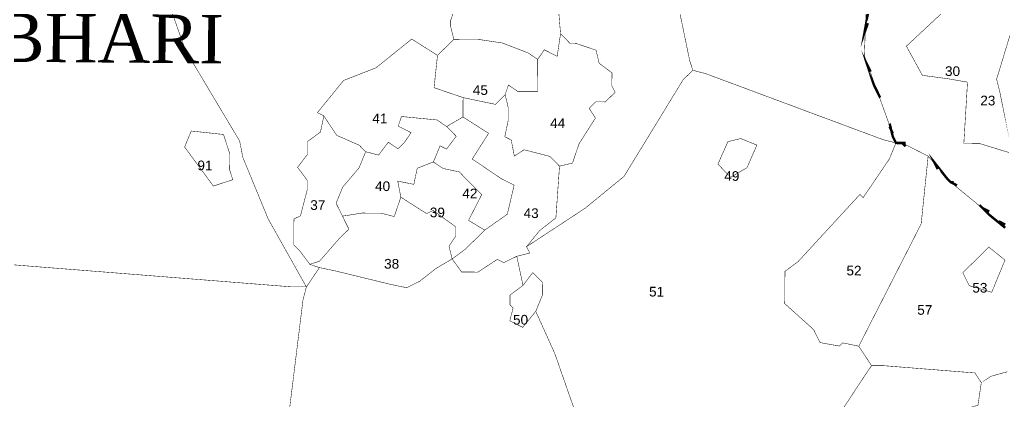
# Model space of a CAD drawing. Header units: metres. Extents: x 317370 to 326712, y 1824935 to 1838812.
# Drawn here: x 325332 to 326567, y 1827836 to 1828312 of the extents above; entities that cross this region are included whole.
import ezdxf

# ---------------------------------------------------------------- set-up
doc = ezdxf.new("R2010")
doc.units = ezdxf.units.M
doc.header["$MEASUREMENT"] = 0
for name, color, linetype in [('SURVEY NO.', 7, 'Continuous'), ('SURVEY PLOT BOUNDARY', 35, 'Continuous'), ('VILLAGE BOUNDARY', 212, 'Continuous'), ('VILLAGE NAME', 3, 'Continuous')]:
    doc.layers.add(name, color=color, linetype=linetype)
doc.styles.add('PDF Arial', font='arial.ttf')
doc.styles.get("Standard").update_dxf_attribs({"font": 'times.ttf'})

# ---------------------------------------------------------------- blocks, each defined once
blk = doc.blocks.new('81')
at = {"layer": 'SURVEY PLOT BOUNDARY', "lineweight": 18, "const_width": 0.605}
for points in [[(326526.6, 1827830.9), (326530.8, 1827859.1), (326522.9, 1827871.2), (326410.1, 1827880.2), (326394, 1827880.3), (326386, 1827892.5), (326378, 1827904.6), (326455.8, 1828057.2), (326464.5, 1828141.8), (326432.4, 1828158.2), (326424.4, 1828158.3), (326384.9, 1828267.4), (326389.8, 1828380.3)], [(326389.8, 1828380.3), (326384.9, 1828267.4), (326424.4, 1828158.3), (326408.3, 1828162.4), (326187.2, 1828244.8), (326171.1, 1828249), (326167.2, 1828261.1), (326143.9, 1828374.2)], [(325889.9, 1828368.1), (325869.3, 1828311.8), (325869.2, 1828303.7), (325873.1, 1828287.6), (325852.8, 1828267.6), (325820.7, 1828288), (325776.1, 1828252.1), (325735.7, 1828236.3), (325703.1, 1828196.2), (325711.1, 1828192.1), (325706.9, 1828172), (325690.7, 1828160), (325690.6, 1828143.9), (325678.4, 1828127.9), (325690.4, 1828111.6), (325690.3, 1828099.5), (325681.9, 1828067.3), (325673.8, 1828063.4), (325673.6, 1828031.1), (325681.6, 1828023), (325693.6, 1828006.8), (325705.6, 1828002.7), (325689.3, 1827978.6), (325641.6, 1828063.6), (325610, 1828140.5), (325606.1, 1828160.7), (325538.5, 1828274.1), (325506.9, 1828363)], [(326143.9, 1828374.2), (326167.2, 1828261.1), (326171.1, 1828249), (326158.9, 1828237), (326085.4, 1828116.6), (326036.7, 1828076.7), (325963.8, 1828028.8), (325980.1, 1828048.9), (326000.4, 1828064.8), (326004.9, 1828129.3), (326021.1, 1828133.2), (326029.3, 1828157.3), (326049.7, 1828189.4), (326041.8, 1828201.6), (326049.9, 1828209.6), (326062, 1828209.5), (326074.2, 1828221.5), (326070.2, 1828229.6), (326070.3, 1828245.7), (326054.3, 1828257.9), (326050.4, 1828274.1), (326026.3, 1828282.3), (326018.2, 1828282.4), (326006.2, 1828294.6), (325998.8, 1828383.4)], [(326514.6, 1828351.1), (326437.4, 1828279.1), (326457.3, 1828242.7), (326489.5, 1828238.4), (326513.6, 1828234.2), (326509, 1828157.6), (326529.2, 1828157.4), (326565.4, 1828146.3), (326529.2, 1828157.4), (326509, 1828157.6), (326513.6, 1828234.2), (326489.5, 1828238.4), (326457.3, 1828242.7), (326437.4, 1828279.1), (326514.6, 1828351.1)], [(325506.9, 1828363), (325538.5, 1828274.1), (325606.1, 1828160.7), (325610, 1828140.5), (325641.6, 1828063.6), (325689.3, 1827978.6), (325669.1, 1827978.8), (325274.4, 1828010.1), (325242.1, 1828014.4), (325125.5, 1828051.6), (325129.7, 1828067.7), (325121.9, 1828104), (325021.4, 1828133), (324981.3, 1828161.6), (324949.2, 1828177.9), (324949.3, 1828194.1), (324933.1, 1828182.1), (324950.1, 1828290.8), (324950.6, 1828363.4)], [(326038.5, 1827782.3), (325999, 1827895.5), (325975.3, 1827948.1), (325983.5, 1827968.2), (325983.6, 1827984.3), (325971.6, 1827996.5), (325959.4, 1827980.5), (325951.6, 1828016.8), (325967.8, 1828020.8), (325963.8, 1828028.8), (326036.7, 1828076.7), (326085.4, 1828116.6), (326158.9, 1828237), (326171.1, 1828249), (326187.2, 1828244.8), (326408.3, 1828162.4), (326424.4, 1828158.3), (326416.1, 1828138.2), (326383.5, 1828090.1), (326379.5, 1828094.1), (326302.3, 1828010.1), (326286, 1827998.1), (326285.7, 1827957.8), (326321.8, 1827925.2), (326329.7, 1827909.1), (326353.8, 1827904.8), (326357.9, 1827908.8), (326378, 1827904.6), (326386, 1827892.5), (326394, 1827880.3), (326385.8, 1827868.3), (326340.9, 1827800.1)], [(325659.3, 1827753.1), (325685.1, 1827962.5), (325689.3, 1827978.6), (325705.6, 1828002.7), (325725.7, 1827998.5), (325794.1, 1827981.8), (325814.3, 1827977.6), (325830.4, 1827985.5), (325850.7, 1828001.5), (325871, 1828013.5), (325882.9, 1827997.2), (325903.1, 1827997.1), (325927.4, 1828013), (325935.4, 1828008.9), (325951.6, 1828016.8), (325959.4, 1827980.5), (325943.2, 1827968.5), (325943.1, 1827956.4), (325947.1, 1827952.4), (325942.9, 1827936.3), (325959, 1827928.1), (325975.3, 1827948.1), (325999, 1827895.5), (326038.5, 1827782.3)]]:
    blk.add_lwpolyline(points, dxfattribs=at)
for points in [[(326006.2, 1828294.6), (326002, 1828266.4), (325985.9, 1828274.6), (325977.7, 1828262.6), (325965.7, 1828270.7), (325933.6, 1828283.1), (325905.4, 1828287.3), (325885.2, 1828287.5), (325873.1, 1828287.6), (325869.2, 1828303.7), (325869.3, 1828311.8), (325889.9, 1828368.1), (325873.8, 1828376.3), (325890.3, 1828416.5), (325906.6, 1828436.5), (325938.8, 1828436.2), (325950.9, 1828432.1), (325998.8, 1828383.4)], [(325852.8, 1828267.6), (325848.5, 1828227.3), (325884.7, 1828214.9), (325884.5, 1828190.7), (325864.2, 1828178.8), (325852.2, 1828187), (325807.9, 1828191.3), (325803.8, 1828179.3), (325819.8, 1828171.1), (325811.7, 1828159.1), (325803.5, 1828151.1), (325791.5, 1828159.2), (325779.3, 1828143.2), (325763.2, 1828147.3), (325755.2, 1828155.5), (325727.1, 1828167.8), (325719.1, 1828179.9), (325711.1, 1828192.1), (325703.1, 1828196.2), (325735.7, 1828236.3), (325776.1, 1828252.1), (325820.7, 1828288)], [(325977.7, 1828262.6), (325977.7, 1828254.5), (325977.4, 1828222.3), (325953.2, 1828222.4), (325941.2, 1828230.6), (325937.1, 1828218.5), (325924.9, 1828206.5), (325884.7, 1828214.9), (325848.5, 1828227.3), (325852.8, 1828267.6), (325873.1, 1828287.6), (325885.2, 1828287.5), (325905.4, 1828287.3), (325933.6, 1828283.1), (325965.7, 1828270.7)], [(326004.9, 1828129.3), (325992.9, 1828141.5), (325960.7, 1828149.8), (325948.6, 1828141.9), (325944.7, 1828162), (325936.7, 1828166.1), (325940.9, 1828186.3), (325941, 1828202.4), (325937.1, 1828218.5), (325941.2, 1828230.6), (325953.2, 1828222.4), (325977.4, 1828222.3), (325977.7, 1828254.5), (325977.7, 1828262.6), (325985.9, 1828274.6), (326002, 1828266.4), (326006.2, 1828294.6), (326018.2, 1828282.4), (326026.3, 1828282.3), (326050.4, 1828274.1), (326054.3, 1828257.9), (326070.3, 1828245.7), (326070.2, 1828229.6), (326074.2, 1828221.5), (326062, 1828209.5), (326049.9, 1828209.6), (326041.8, 1828201.6), (326049.7, 1828189.4), (326029.3, 1828157.3), (326021.1, 1828133.2)], [(326565.5, 1828164.2), (326553.9, 1828221.8), (326549.9, 1828237.9), (326566.5, 1828292.6), (326549.9, 1828237.9), (326553.9, 1828221.8)], [(326004.9, 1828129.3), (326000.4, 1828064.8), (325980.1, 1828048.9), (325963.8, 1828028.8), (325967.8, 1828020.8), (325951.6, 1828016.8), (325935.4, 1828008.9), (325927.4, 1828013), (325903.1, 1827997.1), (325882.9, 1827997.2), (325871, 1828013.5), (325887.2, 1828025.4), (325911.6, 1828049.4), (325939.9, 1828069.4), (325948.3, 1828105.6), (325932.2, 1828113.8), (325896.1, 1828138.2), (325916.5, 1828170.3), (325884.5, 1828190.7), (325884.7, 1828214.9), (325924.9, 1828206.5), (325937.1, 1828218.5), (325941, 1828202.4), (325940.9, 1828186.3), (325936.7, 1828166.1), (325944.7, 1828162), (325948.6, 1828141.9), (325960.7, 1828149.8), (325992.9, 1828141.5)], [(325763.2, 1828147.3), (325755, 1828127.2), (325734.6, 1828103.2), (325726.4, 1828083.1), (325734.3, 1828066.9), (325742.3, 1828050.7), (325730.1, 1828038.7), (325705.7, 1828010.7), (325693.6, 1828006.8), (325681.6, 1828023), (325673.6, 1828031.1), (325673.8, 1828063.4), (325681.9, 1828067.3), (325690.3, 1828099.5), (325690.4, 1828111.6), (325678.4, 1828127.9), (325690.6, 1828143.9), (325690.7, 1828160), (325706.9, 1828172), (325711.1, 1828192.1), (325719.1, 1828179.9), (325727.1, 1828167.8), (325755.2, 1828155.5)], [(325864.2, 1828178.8), (325876.2, 1828166.6), (325864, 1828150.6), (325856, 1828154.7), (325847.7, 1828134.6), (325827.5, 1828126.7), (325823.3, 1828106.6), (325803.2, 1828110.7), (325807.1, 1828090.6), (325798.8, 1828066.4), (325782.7, 1828070.6), (325758.6, 1828070.8), (325734.3, 1828066.9), (325726.4, 1828083.1), (325734.6, 1828103.2), (325755, 1828127.2), (325763.2, 1828147.3), (325779.3, 1828143.2), (325791.5, 1828159.2), (325803.5, 1828151.1), (325811.7, 1828159.1), (325819.8, 1828171.1), (325803.8, 1828179.3), (325807.9, 1828191.3), (325852.2, 1828187)], [(325911.6, 1828049.4), (325891.5, 1828061.7), (325899.7, 1828077.7), (325907.9, 1828093.8), (325891.9, 1828110), (325879.9, 1828122.2), (325859.8, 1828126.4), (325847.7, 1828134.6), (325856, 1828154.7), (325864, 1828150.6), (325876.2, 1828166.6), (325864.2, 1828178.8), (325884.5, 1828190.7), (325916.5, 1828170.3), (325896.1, 1828138.2), (325932.2, 1828113.8), (325948.3, 1828105.6), (325939.9, 1828069.4)], [(325545.7, 1828173.2), (325586, 1828168.9), (325593.9, 1828144.6), (325593.7, 1828124.5), (325597.6, 1828112.4), (325573.4, 1828104.5), (325537.5, 1828153.2)], [(325545.7, 1828173.2), (325537.5, 1828153.2), (325573.4, 1828104.5), (325597.6, 1828112.4), (325593.7, 1828124.5), (325593.9, 1828144.6), (325586, 1828168.9)], [(326214.8, 1828159.9), (326230.9, 1828163.8), (326251, 1828155.6), (326238.7, 1828127.5), (326218.4, 1828115.5), (326202.4, 1828131.8)], [(326214.8, 1828159.9), (326202.4, 1828131.8), (326218.4, 1828115.5), (326238.7, 1828127.5), (326251, 1828155.6), (326230.9, 1828163.8)], [(326464.5, 1828141.8), (326455.8, 1828057.2), (326378, 1827904.6), (326357.9, 1827908.8), (326353.8, 1827904.8), (326329.7, 1827909.1), (326321.8, 1827925.2), (326285.7, 1827957.8), (326286, 1827998.1), (326302.3, 1828010.1), (326379.5, 1828094.1), (326383.5, 1828090.1), (326416.1, 1828138.2), (326424.4, 1828158.3), (326432.4, 1828158.2)], [(326564.6, 1828050.2), (326492.5, 1828109.4), (326464.5, 1828141.8), (326492.5, 1828109.4)], [(325911.6, 1828049.4), (325887.2, 1828025.4), (325871, 1828013.5), (325867.1, 1828029.6), (325875.2, 1828041.6), (325875.3, 1828053.7), (325847.3, 1828074.1), (325839.2, 1828070.1), (325807.1, 1828090.6), (325803.2, 1828110.7), (325823.3, 1828106.6), (325827.5, 1828126.7), (325847.7, 1828134.6), (325859.8, 1828126.4), (325879.9, 1828122.2), (325891.9, 1828110), (325907.9, 1828093.8), (325899.7, 1828077.7), (325891.5, 1828061.7)], [(325871, 1828013.5), (325850.7, 1828001.5), (325830.4, 1827985.5), (325814.3, 1827977.6), (325794.1, 1827981.8), (325725.7, 1827998.5), (325705.6, 1828002.7), (325693.6, 1828006.8), (325705.7, 1828010.7), (325730.1, 1828038.7), (325742.3, 1828050.7), (325734.3, 1828066.9), (325758.6, 1828070.8), (325782.7, 1828070.6), (325798.8, 1828066.4), (325807.1, 1828090.6), (325839.2, 1828070.1), (325847.3, 1828074.1), (325875.3, 1828053.7), (325875.2, 1828041.6), (325867.1, 1828029.6)], [(326540.2, 1828028.3), (326560.3, 1828012.1), (326543.8, 1827971.9), (326515.7, 1827980.2), (326507.7, 1827996.3)], [(326540.2, 1828028.3), (326507.7, 1827996.3), (326515.7, 1827980.2), (326543.8, 1827971.9), (326560.3, 1828012.1)], [(325689.3, 1827978.6), (325685.1, 1827962.5), (325659.3, 1827753.1), (325651.1, 1827737), (325638.7, 1827696.8), (325630.5, 1827680.7), (325589.3, 1827560.1), (325565.2, 1827572.4), (325384.4, 1827650.4), (325304, 1827683.3), (325279.9, 1827691.5), (325260, 1827723.9), (325247.9, 1827724), (325256.1, 1827736.1), (325269.4, 1827889.2), (325278.3, 1827993.9), (325274.4, 1828010.1), (325669.1, 1827978.8)], [(325975.3, 1827948.1), (325959, 1827928.1), (325942.9, 1827936.3), (325947.1, 1827952.4), (325943.1, 1827956.4), (325943.2, 1827968.5), (325959.4, 1827980.5), (325971.6, 1827996.5), (325983.6, 1827984.3), (325983.5, 1827968.2)], [(326530.8, 1827859.1), (326526.6, 1827830.9), (326486.2, 1827819.1), (326478.1, 1827819.2), (326461.9, 1827807.2), (326445.8, 1827807.3), (326441.4, 1827763), (326429.3, 1827759.1), (326392.8, 1827727.1), (326368.5, 1827719.3), (326332.7, 1827784), (326340.9, 1827800.1), (326385.8, 1827868.3), (326394, 1827880.3), (326410.1, 1827880.2), (326522.9, 1827871.2)], [(326530.8, 1827859.1), (326543, 1827867.1), (326563.2, 1827872.7), (326543, 1827867.1)]]:
    blk.add_lwpolyline(points, close=True, dxfattribs=at)
at = {"layer": 'VILLAGE BOUNDARY', "lineweight": 50, "const_width": 3.02}
for points in [[(326389.5, 1828340), (326389.4, 1828319.8), (326385.1, 1828295.7), (326389.3, 1828307.7)], [(326404.7, 1828214.9), (326396.7, 1828231.1), (326388.8, 1828255.3), (326392.8, 1828247.2)], [(326396.7, 1828231.1), (326400.7, 1828223)], [(326420.4, 1828170.4), (326416.5, 1828178.5)], [(326416.5, 1828182.5), (326420.4, 1828166.4), (326424.4, 1828158.3), (326432.4, 1828158.2), (326436.4, 1828154.1)], [(326436.5, 1828158.2), (326432.4, 1828158.2), (326428.4, 1828158.2)], [(326500.5, 1828105.3), (326492.5, 1828109.4), (326488.5, 1828113.4), (326472.5, 1828133.7), (326476.5, 1828125.6)], [(326488.5, 1828113.4), (326492.5, 1828109.4), (326496.5, 1828109.3)], [(326528.6, 1828080.8), (326540.6, 1828068.7), (326560.6, 1828052.4)], [(326540.6, 1828072.7), (326532.6, 1828076.8)], [(326560.6, 1828056.4), (326552.6, 1828060.5)]]:
    blk.add_lwpolyline(points, dxfattribs=at)
at = {"layer": 'SURVEY NO.', "char_height": 12.09, "attachment_point": 7, "rotation": 359.5492, "style": 'PDF Arial'}
for s, insert in [('30', (326485.5, 1828241.8)), ('45', (325896.8, 1828218.2)), ('23', (326529.5, 1828205.1)), ('41', (325771.5, 1828182.9)), ('44', (325993.2, 1828177.1)), ('91', (325553.4, 1828124.1)), ('49', (326210.3, 1828110.9)), ('40', (325774.9, 1828098.2)), ('42', (325883.7, 1828089.3)), ('37', (325694.1, 1828074.6)), ('39', (325843.2, 1828065.4)), ('43', (325960.1, 1828064.5)), ('38', (325786.2, 1828001.3)), ('52', (326362.6, 1827992.8)), ('51', (326116.5, 1827966.5)), ('53', (326519.6, 1827971.4)), ('57', (326450.9, 1827943.7)), ('50', (325946.9, 1827931.5))]:
    blk.add_mtext(s, dxfattribs=dict(at, insert=insert))
at = {"layer": 'VILLAGE NAME', "insert": (325119.1, 1828260.3), "char_height": 60.47, "attachment_point": 7, "rotation": 359.5492}
blk.add_mtext('JAMBHARI', dxfattribs=at)

msp = doc.modelspace()

# ---------------------------------------------------------------- block references
msp.add_blockref('81', (0, 0))

doc.saveas('drawing.dxf')
